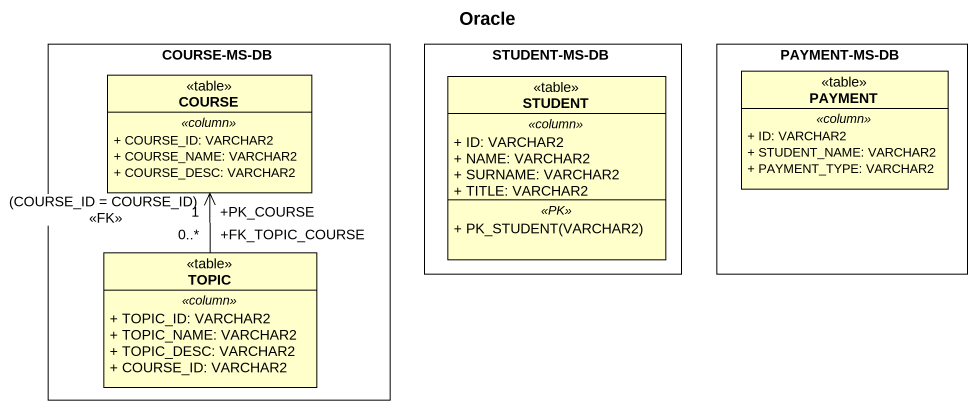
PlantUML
@startuml
title Oracle
hide circle
hide empty members
skinparam classAttributeIconSize 0
rectangle "COURSE-MS-DB" as COURSE_MS_DB {
  class COURSE <<table>> {
    .. <<column>> ..
    + COURSE_ID: VARCHAR2
    + COURSE_NAME: VARCHAR2
    + COURSE_DESC: VARCHAR2
  }
  class TOPIC <<table>> {
    .. <<column>> ..
    + TOPIC_ID: VARCHAR2
    + TOPIC_NAME: VARCHAR2
    + TOPIC_DESC: VARCHAR2
    + COURSE_ID: VARCHAR2
  }
}
rectangle "STUDENT-MS-DB" as STUDENT_MS_DB {
  class STUDENT <<table>> {
    .. <<column>> ..
    + ID: VARCHAR2
    + NAME: VARCHAR2
    + SURNAME: VARCHAR2
    + TITLE: VARCHAR2
    .. <<PK>> ..
    + PK_STUDENT(VARCHAR2)
  }
}
rectangle "PAYMENT-MS-DB" as PAYMENT_MS_DB {
  class PAYMENT <<table>> {
    .. <<column>> ..
    + ID: VARCHAR2
    + STUDENT_NAME: VARCHAR2
    + PAYMENT_TYPE: VARCHAR2
  }
}
TOPIC "+FK_TOPIC_COURSE\n0..*" -up-> "+PK_COURSE\n1" COURSE : (COURSE_ID = COURSE_ID)\n<<FK>>
@enduml
